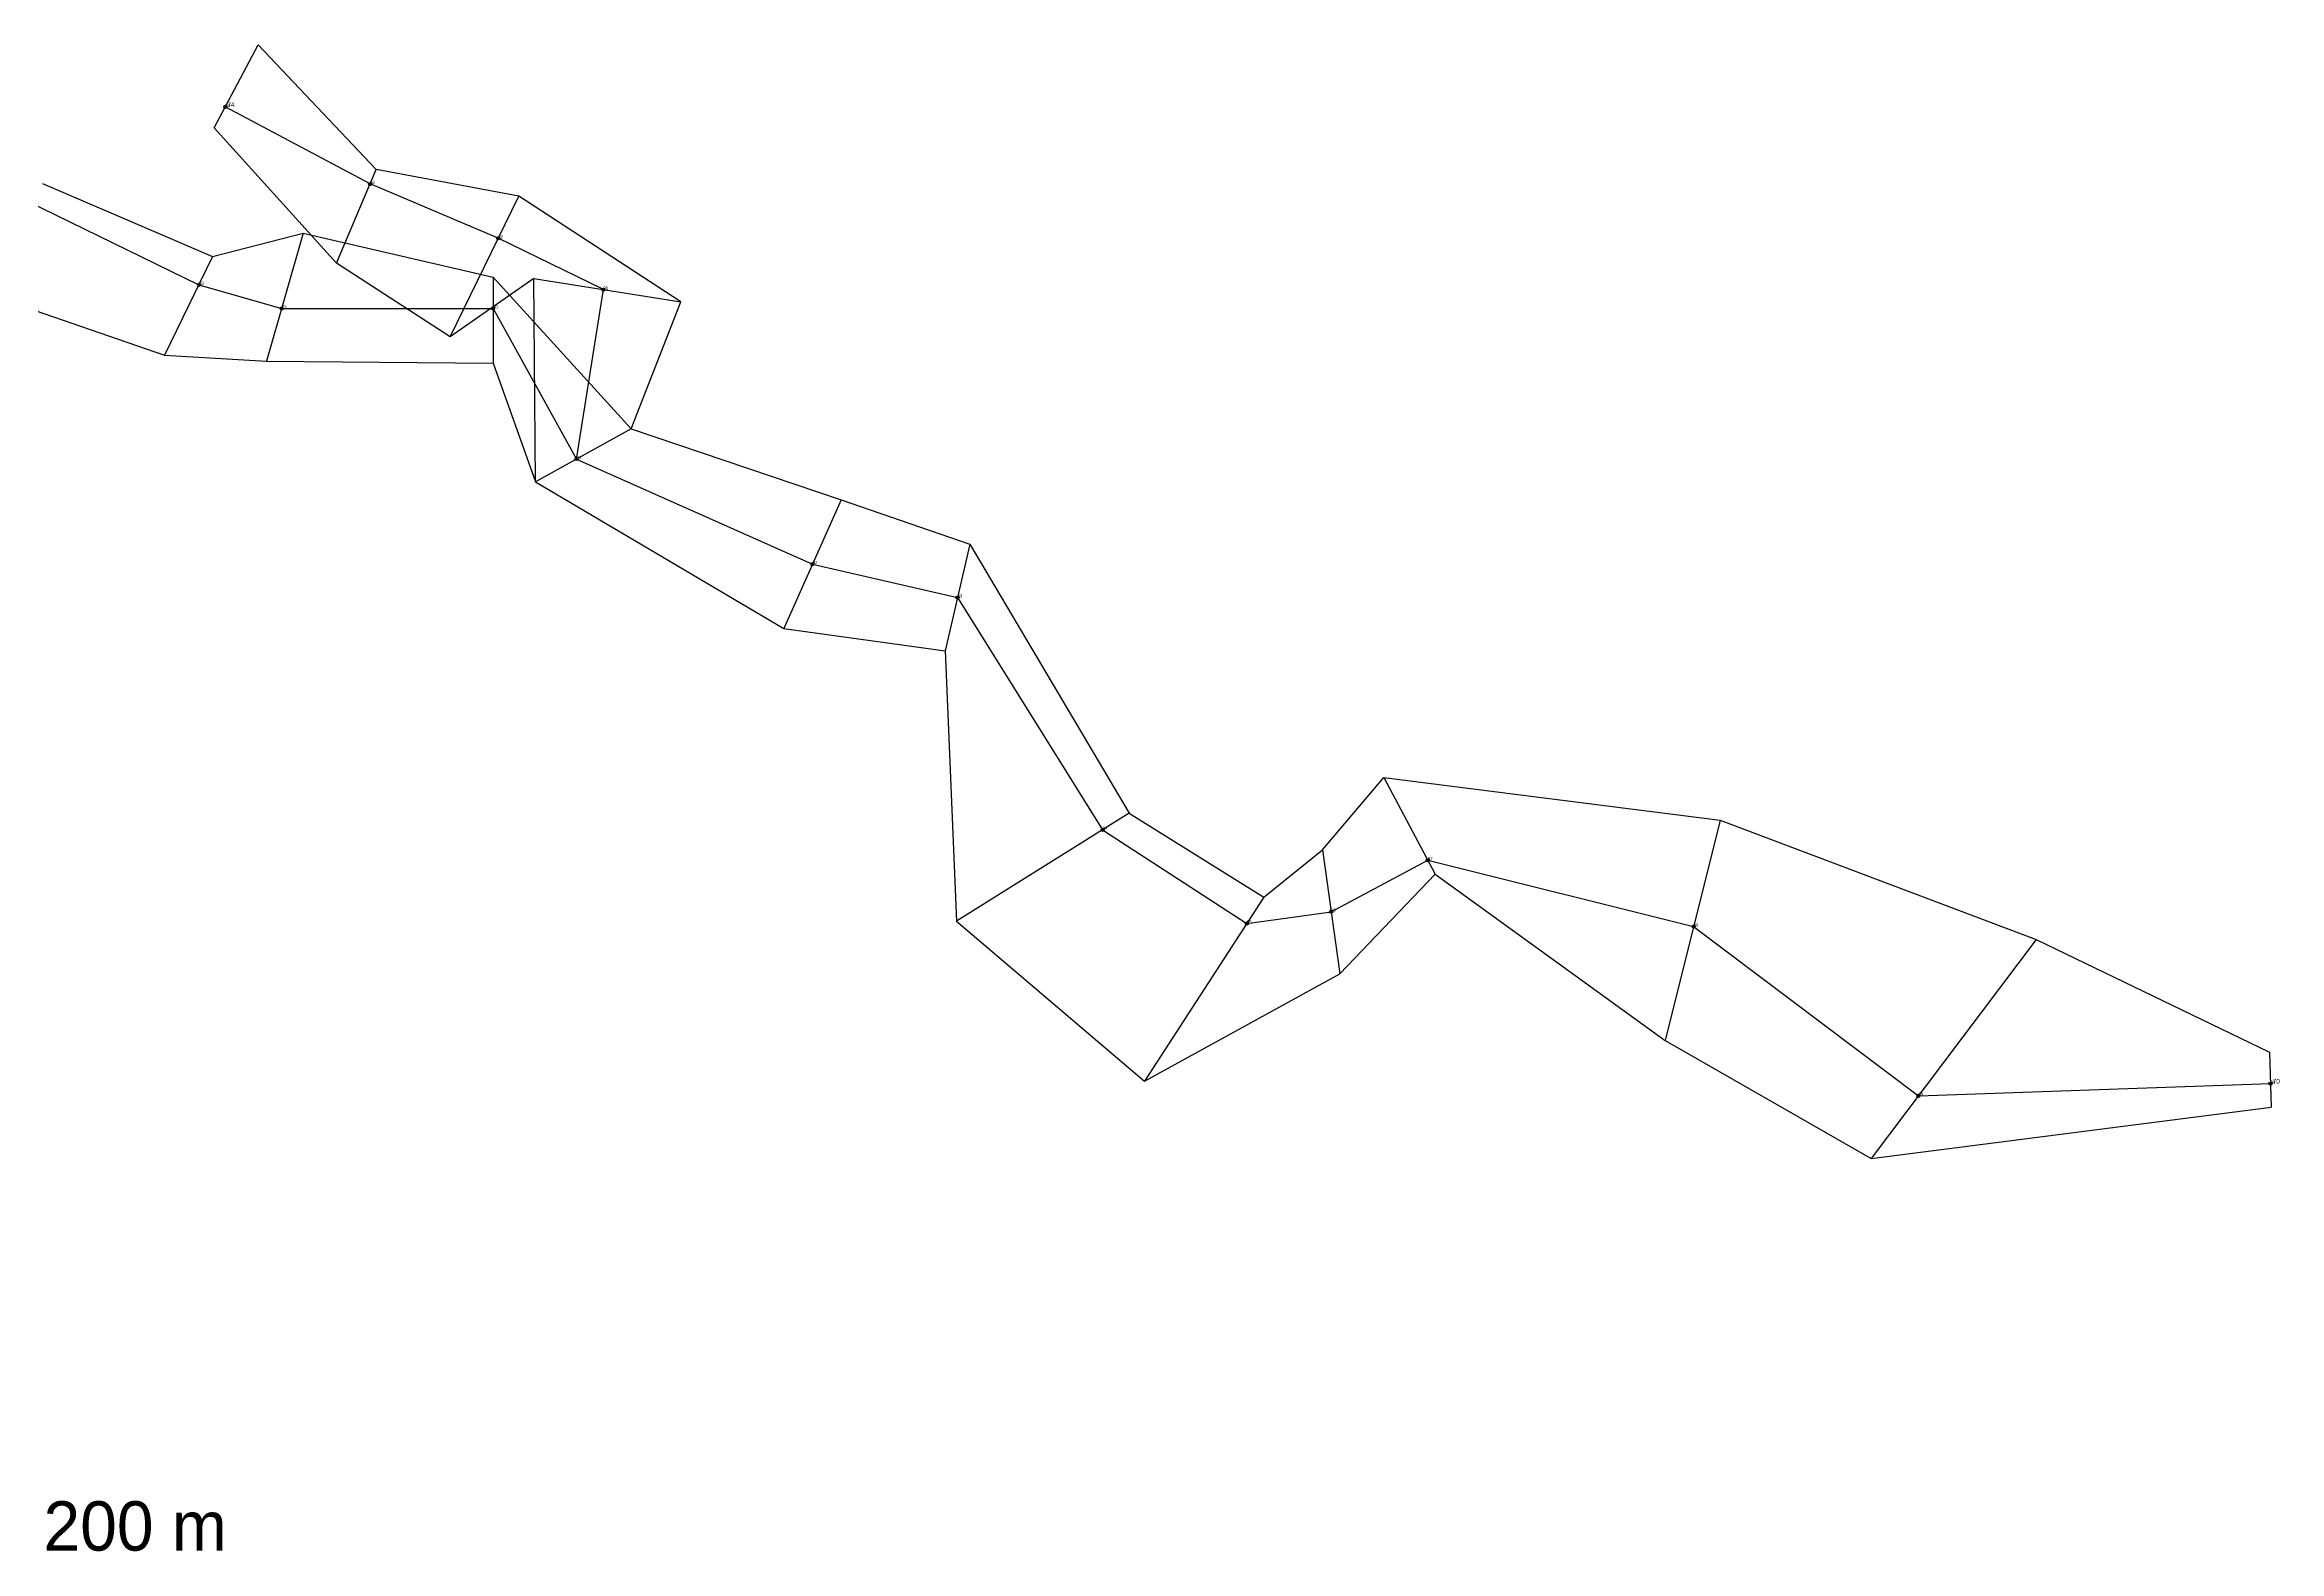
# Model space of a CAD drawing. Extents: x 0 to 495, y -267 to 6.
# Drawn here: x 209.7 to 495.1, y -267 to -74.5 of the extents above; entities that cross this region are included whole.
import ezdxf

# ---------------------------------------------------------------- set-up
doc = ezdxf.new("R2010")
doc.units = 0
for name, color, linetype in [('CHEMINEMENTS', 1, 'CONTINUOUS'), ('CONTOURS_LARGEURS', 3, 'CONTINUOUS'), ('ECHELLE', 7, 'CONTINUOUS'), ('LARGEURS', 4, 'CONTINUOUS'), ('POINTS', 6, 'CONTINUOUS'), ('PROFONDEURS', 2, 'CONTINUOUS'), ('STATIONS', 7, 'CONTINUOUS')]:
    doc.layers.add(name, color=color, linetype=linetype)

msp = doc.modelspace()

# ---------------------------------------------------------------- linework, layer by layer
at = {"layer": 'CHEMINEMENTS'}
for p, q in [((251.23, -92.32), (232.73, -82.48)), ((267.59, -99.26), (251.23, -92.32)), ((207.39, -94.48), (229.37, -105.2)), ((281.02, -105.81), (267.59, -99.26)), ((229.37, -105.2), (239.94, -108.23)), ((239.94, -108.23), (266.93, -108.23)), ((266.93, -108.23), (277.59, -127.46)), ((277.59, -127.46), (281.02, -105.81)), ((277.59, -127.46), (307.74, -140.88)), ((307.74, -140.88), (326.25, -145.15)), ((326.25, -145.15), (344.79, -174.82)), ((344.79, -174.82), (363.21, -186.78)), ((373.97, -185.27), (386.32, -178.7)), ((386.32, -178.7), (420.26, -187.16)), ((363.21, -186.78), (373.97, -185.27)), ((420.26, -187.16), (448.97, -208.8)), ((448.97, -208.8), (493.94, -207.23))]:
    msp.add_line(p, q, dxfattribs=at)
at = {"layer": 'CONTOURS_LARGEURS'}
for p, q in [((231.32, -85.13), (236.95, -74.53)), ((252.01, -90.48), (236.95, -74.53)), ((246.93, -102.44), (231.32, -85.13)), ((270.22, -93.87), (252.01, -90.48)), ((209.4, -92.25), (231.12, -101.6)), ((290.9, -107.38), (270.22, -93.87)), ((231.12, -101.6), (242.69, -98.62)), ((242.69, -98.62), (266.93, -104.23)), ((261.45, -111.85), (246.93, -102.44)), ((198.02, -104.88), (224.99, -114.19)), ((272.13, -104.41), (261.45, -111.85)), ((266.93, -104.23), (284.59, -123.58)), ((272.35, -130.37), (272.13, -104.41)), ((284.59, -123.58), (290.9, -107.38)), ((224.99, -114.19), (238.01, -114.96)), ((238.01, -114.96), (266.93, -115.23)), ((266.93, -115.23), (272.35, -130.37)), ((284.59, -123.58), (311.4, -132.66)), ((272.35, -130.37), (304.08, -149.1)), ((311.4, -132.66), (327.82, -138.33)), ((327.82, -138.33), (348.18, -172.7)), ((304.08, -149.1), (324.67, -151.97)), ((324.67, -151.97), (326.13, -186.48)), ((372.86, -177.35), (380.69, -168.11)), ((380.69, -168.11), (423.65, -173.58)), ((348.18, -172.7), (365.39, -183.43)), ((423.65, -173.58), (464.02, -188.83)), ((365.39, -183.43), (372.86, -177.35)), ((375.08, -193.19), (387.26, -180.47)), ((387.26, -180.47), (416.63, -201.72)), ((326.13, -186.48), (350.14, -206.91)), ((464.02, -188.83), (493.8, -203.23)), ((350.14, -206.91), (375.08, -193.19)), ((416.63, -201.72), (442.96, -216.79)), ((493.8, -203.23), (494.04, -210.23)), ((442.96, -216.79), (494.04, -210.23))]:
    msp.add_line(p, q, dxfattribs=at)
at = {"layer": 'LARGEURS'}
for p, q in [((231.32, -85.13), (236.95, -74.53)), ((246.93, -102.44), (252.01, -90.48)), ((261.45, -111.85), (270.22, -93.87)), ((242.69, -98.62), (238.01, -114.96)), ((231.12, -101.6), (224.99, -114.19)), ((266.93, -104.23), (266.93, -115.23)), ((272.13, -104.41), (290.9, -107.38)), ((284.59, -123.58), (272.35, -130.37)), ((311.4, -132.66), (304.08, -149.1)), ((327.82, -138.33), (324.67, -151.97)), ((380.69, -168.11), (387.26, -180.47)), ((348.18, -172.7), (326.13, -186.48)), ((423.65, -173.58), (416.63, -201.72)), ((372.86, -177.35), (375.08, -193.19)), ((365.39, -183.43), (350.14, -206.91)), ((464.02, -188.83), (442.96, -216.79)), ((493.8, -203.23), (494.04, -210.23))]:
    msp.add_line(p, q, dxfattribs=at)
at = {"layer": 'POINTS'}
for centre in [(232.73, -82.48), (251.23, -92.32), (267.59, -99.26), (229.37, -105.2), (239.94, -108.23), (266.93, -108.23), (281.02, -105.81), (277.59, -127.46), (307.74, -140.88), (326.25, -145.15), (344.79, -174.82), (386.32, -178.7), (373.97, -185.27), (363.21, -186.78), (420.26, -187.16), (493.94, -207.23), (448.97, -208.8)]:
    msp.add_circle(centre, 0.2, dxfattribs=at)

# ---------------------------------------------------------------- texts
at = {"layer": 'ECHELLE'}
msp.add_text('200 m', height=6.3, dxfattribs=at).set_placement((209.52, -266.88))
at = {"layer": 'PROFONDEURS'}
for s, p in [('-74', (232.73, -82.48)), ('-70', (493.94, -207.23))]:
    msp.add_text(s, height=0.6, dxfattribs=at).set_placement(p)
at = {"layer": 'STATIONS'}
for s, p in [('94', (232.73, -82.48)), ('93', (251.23, -92.32)), ('92', (267.59, -99.26)), ('78', (229.37, -105.2)), ('91', (281.02, -105.81)), ('79', (239.94, -108.23)), ('80', (266.93, -108.23)), ('81', (277.59, -127.46)), ('82', (307.74, -140.88)), ('83', (326.25, -145.15)), ('84', (344.79, -174.82)), ('87', (386.32, -178.7)), ('86', (373.97, -185.27)), ('85', (363.21, -186.78)), ('88', (420.26, -187.16)), ('90', (493.94, -207.23)), ('89', (448.97, -208.8))]:
    msp.add_text(s, height=0.4, dxfattribs=at).set_placement(p)

doc.saveas('drawing.dxf')
